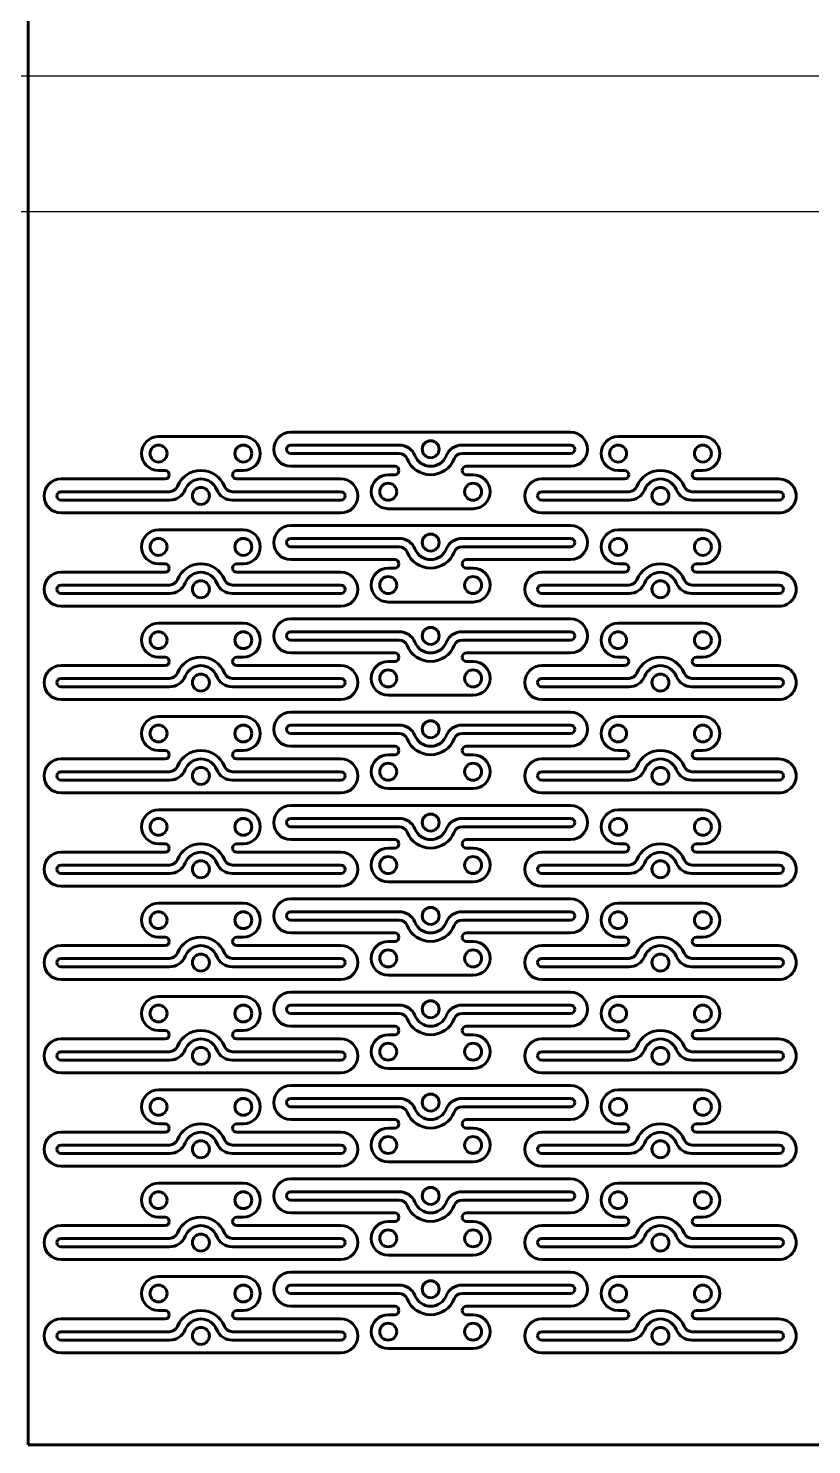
# Model space of a CAD drawing. Header units: millimetres. Extents: x -679 to -279, y -557 to -57.
# Drawn here: x -678.6 to -586.3, y -557.4 to -390.5 of the extents above; entities that cross this region are included whole.
import ezdxf

# ---------------------------------------------------------------- set-up
doc = ezdxf.new("R2010")
doc.units = ezdxf.units.MM
doc.linetypes.add('K5LT_BASIC', pattern=[0])

# ---------------------------------------------------------------- blocks, each defined once
blk = doc.blocks.new('U0')
at = {"color": 150, "linetype": 'K5LT_BASIC', "lineweight": 60, "true_color": 0x0080ff}
for p, q in [((-678.64, -57.4), (-678.64, -557.4)), ((-678.64, -557.4), (-278.64, -557.4))]:
    blk.add_line(p, q, dxfattribs=at)
blk = doc.blocks.new('U69')
at = {"color": 150, "linetype": 'K5LT_BASIC', "lineweight": 60, "true_color": 0x0080ff}
for p, q in [((-663.28, -438.58), (-653.28, -438.58)), ((-674.78, -443.58), (-662.51, -443.58)), ((-662.51, -442.58), (-663.28, -442.58)), ((-653.28, -442.58), (-654.04, -442.58)), ((-641.78, -443.58), (-654.04, -443.58)), ((-674.78, -445.08), (-661.98, -445.08)), ((-641.78, -445.08), (-654.57, -445.08)), ((-661.98, -446.08), (-674.78, -446.08)), ((-654.57, -446.08), (-641.78, -446.08)), ((-658.28, -447.58), (-674.78, -447.58)), ((-658.28, -447.58), (-641.78, -447.58))]:
    blk.add_line(p, q, dxfattribs=at)
for centre in [(-663.28, -440.58), (-653.28, -440.58)]:
    blk.add_circle(centre, 1, dxfattribs=at)
for centre, radius, start, end in [((-663.28, -440.58), 2, 90, 270), ((-653.28, -440.58), 2, 270, 90), ((-674.78, -445.58), 2, 90, 270), ((-662.51, -443.08), 0.5, 0, 90), ((-662.51, -443.08), 0.5, 270, 0), ((-658.28, -445.58), 3, 22.0243, 157.9757), ((-658.28, -445.58), 2, 90, 157.9757), ((-658.28, -445.58), 2, 22.0243, 90), ((-654.04, -443.08), 0.5, 90, 180), ((-654.04, -443.08), 0.5, 180, 270), ((-641.78, -445.58), 2, 270, 90), ((-674.78, -445.58), 0.5, 90, 180), ((-674.78, -445.58), 0.5, 180, 270), ((-661.98, -444.08), 1, 270, 337.9757), ((-661.98, -444.08), 2, 270, 337.9757), ((-658.28, -445.58), 1, 90, 270), ((-658.28, -445.58), 1, 270, 90), ((-654.57, -444.08), 2, 202.0243, 270), ((-654.57, -444.08), 1, 202.0243, 270), ((-641.78, -445.58), 0.5, 0, 90), ((-641.78, -445.58), 0.5, 270, 0)]:
    blk.add_arc(centre, radius, start, end, dxfattribs=at)
blk = doc.blocks.new('U70')
at = {"color": 150, "linetype": 'K5LT_BASIC', "lineweight": 60, "true_color": 0x0080ff}
for p, q in [((-663.28, -449.58), (-653.28, -449.58)), ((-662.51, -453.58), (-663.28, -453.58)), ((-653.28, -453.58), (-654.04, -453.58)), ((-674.78, -454.58), (-662.51, -454.58)), ((-641.78, -454.58), (-654.04, -454.58)), ((-674.78, -456.08), (-661.98, -456.08)), ((-661.98, -457.08), (-674.78, -457.08)), ((-641.78, -456.08), (-654.57, -456.08)), ((-654.57, -457.08), (-641.78, -457.08)), ((-658.28, -458.58), (-674.78, -458.58)), ((-658.28, -458.58), (-641.78, -458.58))]:
    blk.add_line(p, q, dxfattribs=at)
for centre in [(-663.28, -451.58), (-653.28, -451.58)]:
    blk.add_circle(centre, 1, dxfattribs=at)
for centre, radius, start, end in [((-663.28, -451.58), 2, 90, 270), ((-653.28, -451.58), 2, 270, 90), ((-662.51, -454.08), 0.5, 0, 90), ((-658.28, -456.58), 3, 22.0243, 157.9757), ((-654.04, -454.08), 0.5, 90, 180), ((-674.78, -456.58), 2, 90, 270), ((-662.51, -454.08), 0.5, 270, 0), ((-661.98, -455.08), 1, 270, 337.9757), ((-658.28, -456.58), 2, 90, 157.9757), ((-658.28, -456.58), 1, 90, 270), ((-658.28, -456.58), 2, 22.0243, 90), ((-658.28, -456.58), 1, 270, 90), ((-654.57, -455.08), 1, 202.0243, 270), ((-654.04, -454.08), 0.5, 180, 270), ((-641.78, -456.58), 2, 270, 90), ((-674.78, -456.58), 0.5, 90, 180), ((-674.78, -456.58), 0.5, 180, 270), ((-661.98, -455.08), 2, 270, 337.9757), ((-654.57, -455.08), 2, 202.0243, 270), ((-641.78, -456.58), 0.5, 0, 90), ((-641.78, -456.58), 0.5, 270, 0)]:
    blk.add_arc(centre, radius, start, end, dxfattribs=at)
blk = doc.blocks.new('U71')
at = {"color": 150, "linetype": 'K5LT_BASIC', "lineweight": 60, "true_color": 0x0080ff}
for p, q in [((-663.28, -460.58), (-653.28, -460.58)), ((-674.78, -465.58), (-662.51, -465.58)), ((-662.51, -464.58), (-663.28, -464.58)), ((-653.28, -464.58), (-654.04, -464.58)), ((-641.78, -465.58), (-654.04, -465.58)), ((-674.78, -467.08), (-661.98, -467.08)), ((-641.78, -467.08), (-654.57, -467.08)), ((-661.98, -468.08), (-674.78, -468.08)), ((-654.57, -468.08), (-641.78, -468.08)), ((-658.28, -469.58), (-674.78, -469.58)), ((-658.28, -469.58), (-641.78, -469.58))]:
    blk.add_line(p, q, dxfattribs=at)
for centre in [(-663.28, -462.58), (-653.28, -462.58)]:
    blk.add_circle(centre, 1, dxfattribs=at)
for centre, radius, start, end in [((-663.28, -462.58), 2, 90, 270), ((-653.28, -462.58), 2, 270, 90), ((-674.78, -467.58), 2, 90, 270), ((-662.51, -465.08), 0.5, 0, 90), ((-662.51, -465.08), 0.5, 270, 0), ((-658.28, -467.58), 3, 22.0243, 157.9757), ((-658.28, -467.58), 2, 90, 157.9757), ((-658.28, -467.58), 2, 22.0243, 90), ((-654.04, -465.08), 0.5, 90, 180), ((-654.04, -465.08), 0.5, 180, 270), ((-641.78, -467.58), 2, 270, 90), ((-674.78, -467.58), 0.5, 90, 180), ((-661.98, -466.08), 1, 270, 337.9757), ((-661.98, -466.08), 2, 270, 337.9757), ((-658.28, -467.58), 1, 90, 270), ((-658.28, -467.58), 1, 270, 90), ((-654.57, -466.08), 2, 202.0243, 270), ((-654.57, -466.08), 1, 202.0243, 270), ((-641.78, -467.58), 0.5, 0, 90), ((-674.78, -467.58), 0.5, 180, 270), ((-641.78, -467.58), 0.5, 270, 0)]:
    blk.add_arc(centre, radius, start, end, dxfattribs=at)
blk = doc.blocks.new('U72')
at = {"color": 150, "linetype": 'K5LT_BASIC', "lineweight": 60, "true_color": 0x0080ff}
for p, q in [((-663.28, -471.58), (-653.28, -471.58)), ((-662.51, -475.58), (-663.28, -475.58)), ((-653.28, -475.58), (-654.04, -475.58)), ((-674.78, -476.58), (-662.51, -476.58)), ((-641.78, -476.58), (-654.04, -476.58)), ((-674.78, -478.08), (-661.98, -478.08)), ((-661.98, -479.08), (-674.78, -479.08)), ((-641.78, -478.08), (-654.57, -478.08)), ((-654.57, -479.08), (-641.78, -479.08)), ((-658.28, -480.58), (-674.78, -480.58)), ((-658.28, -480.58), (-641.78, -480.58))]:
    blk.add_line(p, q, dxfattribs=at)
for centre in [(-663.28, -473.58), (-653.28, -473.58)]:
    blk.add_circle(centre, 1, dxfattribs=at)
for centre, radius, start, end in [((-663.28, -473.58), 2, 90, 270), ((-653.28, -473.58), 2, 270, 90), ((-662.51, -476.08), 0.5, 0, 90), ((-658.28, -478.58), 3, 22.0243, 157.9757), ((-654.04, -476.08), 0.5, 90, 180), ((-674.78, -478.58), 2, 90, 270), ((-662.51, -476.08), 0.5, 270, 0), ((-658.28, -478.58), 2, 90, 157.9757), ((-658.28, -478.58), 2, 22.0243, 90), ((-654.04, -476.08), 0.5, 180, 270), ((-641.78, -478.58), 2, 270, 90), ((-674.78, -478.58), 0.5, 90, 180), ((-674.78, -478.58), 0.5, 180, 270), ((-661.98, -477.08), 1, 270, 337.9757), ((-661.98, -477.08), 2, 270, 337.9757), ((-658.28, -478.58), 1, 90, 270), ((-658.28, -478.58), 1, 270, 90), ((-654.57, -477.08), 2, 202.0243, 270), ((-654.57, -477.08), 1, 202.0243, 270), ((-641.78, -478.58), 0.5, 0, 90), ((-641.78, -478.58), 0.5, 270, 0)]:
    blk.add_arc(centre, radius, start, end, dxfattribs=at)
blk = doc.blocks.new('U73')
at = {"color": 150, "linetype": 'K5LT_BASIC', "lineweight": 60, "true_color": 0x0080ff}
for p, q in [((-663.28, -482.58), (-653.28, -482.58)), ((-662.51, -486.58), (-663.28, -486.58)), ((-653.28, -486.58), (-654.04, -486.58)), ((-674.78, -487.58), (-662.51, -487.58)), ((-674.78, -489.08), (-661.98, -489.08)), ((-641.78, -489.08), (-654.57, -489.08)), ((-641.78, -487.58), (-654.04, -487.58)), ((-661.98, -490.08), (-674.78, -490.08)), ((-654.57, -490.08), (-641.78, -490.08)), ((-658.28, -491.58), (-674.78, -491.58)), ((-658.28, -491.58), (-641.78, -491.58))]:
    blk.add_line(p, q, dxfattribs=at)
for centre in [(-663.28, -484.58), (-653.28, -484.58)]:
    blk.add_circle(centre, 1, dxfattribs=at)
for centre, radius, start, end in [((-663.28, -484.58), 2, 90, 270), ((-653.28, -484.58), 2, 270, 90), ((-662.51, -487.08), 0.5, 0, 90), ((-662.51, -487.08), 0.5, 270, 0), ((-658.28, -489.58), 3, 22.0243, 157.9757), ((-654.04, -487.08), 0.5, 90, 180), ((-654.04, -487.08), 0.5, 180, 270), ((-674.78, -489.58), 2, 90, 270), ((-674.78, -489.58), 0.5, 90, 180), ((-661.98, -488.08), 1, 270, 337.9757), ((-661.98, -488.08), 2, 270, 337.9757), ((-658.28, -489.58), 2, 90, 157.9757), ((-658.28, -489.58), 1, 90, 270), ((-658.28, -489.58), 2, 22.0243, 90), ((-658.28, -489.58), 1, 270, 90), ((-654.57, -488.08), 2, 202.0243, 270), ((-654.57, -488.08), 1, 202.0243, 270), ((-641.78, -489.58), 2, 270, 90), ((-641.78, -489.58), 0.5, 0, 90), ((-674.78, -489.58), 0.5, 180, 270), ((-641.78, -489.58), 0.5, 270, 0)]:
    blk.add_arc(centre, radius, start, end, dxfattribs=at)
blk = doc.blocks.new('U74')
at = {"color": 150, "linetype": 'K5LT_BASIC', "lineweight": 60, "true_color": 0x0080ff}
for p, q in [((-663.28, -493.58), (-653.28, -493.58)), ((-674.78, -498.58), (-662.51, -498.58)), ((-662.51, -497.58), (-663.28, -497.58)), ((-653.28, -497.58), (-654.04, -497.58)), ((-641.78, -498.58), (-654.04, -498.58)), ((-674.78, -500.08), (-661.98, -500.08)), ((-641.78, -500.08), (-654.57, -500.08)), ((-661.98, -501.08), (-674.78, -501.08)), ((-654.57, -501.08), (-641.78, -501.08)), ((-658.28, -502.58), (-674.78, -502.58)), ((-658.28, -502.58), (-641.78, -502.58))]:
    blk.add_line(p, q, dxfattribs=at)
for centre in [(-663.28, -495.58), (-653.28, -495.58)]:
    blk.add_circle(centre, 1, dxfattribs=at)
for centre, radius, start, end in [((-663.28, -495.58), 2, 90, 270), ((-653.28, -495.58), 2, 270, 90), ((-674.78, -500.58), 2, 90, 270), ((-662.51, -498.08), 0.5, 0, 90), ((-662.51, -498.08), 0.5, 270, 0), ((-658.28, -500.58), 3, 22.0243, 157.9757), ((-658.28, -500.58), 2, 90, 157.9757), ((-658.28, -500.58), 2, 22.0243, 90), ((-654.04, -498.08), 0.5, 90, 180), ((-654.04, -498.08), 0.5, 180, 270), ((-641.78, -500.58), 2, 270, 90), ((-674.78, -500.58), 0.5, 90, 180), ((-674.78, -500.58), 0.5, 180, 270), ((-661.98, -499.08), 1, 270, 337.9757), ((-661.98, -499.08), 2, 270, 337.9757), ((-658.28, -500.58), 1, 90, 270), ((-658.28, -500.58), 1, 270, 90), ((-654.57, -499.08), 2, 202.0243, 270), ((-654.57, -499.08), 1, 202.0243, 270), ((-641.78, -500.58), 0.5, 0, 90), ((-641.78, -500.58), 0.5, 270, 0)]:
    blk.add_arc(centre, radius, start, end, dxfattribs=at)
blk = doc.blocks.new('U75')
at = {"color": 150, "linetype": 'K5LT_BASIC', "lineweight": 60, "true_color": 0x0080ff}
for p, q in [((-663.28, -504.58), (-653.28, -504.58)), ((-662.51, -508.58), (-663.28, -508.58)), ((-653.28, -508.58), (-654.04, -508.58)), ((-674.78, -509.58), (-662.51, -509.58)), ((-641.78, -509.58), (-654.04, -509.58)), ((-674.78, -511.08), (-661.98, -511.08)), ((-661.98, -512.08), (-674.78, -512.08)), ((-641.78, -511.08), (-654.57, -511.08)), ((-654.57, -512.08), (-641.78, -512.08)), ((-658.28, -513.58), (-674.78, -513.58)), ((-658.28, -513.58), (-641.78, -513.58))]:
    blk.add_line(p, q, dxfattribs=at)
for centre in [(-663.28, -506.58), (-653.28, -506.58)]:
    blk.add_circle(centre, 1, dxfattribs=at)
for centre, radius, start, end in [((-663.28, -506.58), 2, 90, 270), ((-653.28, -506.58), 2, 270, 90), ((-662.51, -509.08), 0.5, 0, 90), ((-662.51, -509.08), 0.5, 270, 0), ((-658.28, -511.58), 3, 22.0243, 157.9757), ((-654.04, -509.08), 0.5, 90, 180), ((-654.04, -509.08), 0.5, 180, 270), ((-674.78, -511.58), 2, 90, 270), ((-661.98, -510.08), 1, 270, 337.9757), ((-658.28, -511.58), 2, 90, 157.9757), ((-658.28, -511.58), 1, 90, 270), ((-658.28, -511.58), 2, 22.0243, 90), ((-658.28, -511.58), 1, 270, 90), ((-654.57, -510.08), 1, 202.0243, 270), ((-641.78, -511.58), 2, 270, 90), ((-674.78, -511.58), 0.5, 90, 180), ((-674.78, -511.58), 0.5, 180, 270), ((-661.98, -510.08), 2, 270, 337.9757), ((-654.57, -510.08), 2, 202.0243, 270), ((-641.78, -511.58), 0.5, 0, 90), ((-641.78, -511.58), 0.5, 270, 0)]:
    blk.add_arc(centre, radius, start, end, dxfattribs=at)
blk = doc.blocks.new('U76')
at = {"color": 150, "linetype": 'K5LT_BASIC', "lineweight": 60, "true_color": 0x0080ff}
for p, q in [((-663.28, -515.58), (-653.28, -515.58)), ((-674.78, -520.58), (-662.51, -520.58)), ((-662.51, -519.58), (-663.28, -519.58)), ((-653.28, -519.58), (-654.04, -519.58)), ((-641.78, -520.58), (-654.04, -520.58)), ((-674.78, -522.08), (-661.98, -522.08)), ((-641.78, -522.08), (-654.57, -522.08)), ((-661.98, -523.08), (-674.78, -523.08)), ((-654.57, -523.08), (-641.78, -523.08)), ((-658.28, -524.58), (-674.78, -524.58)), ((-658.28, -524.58), (-641.78, -524.58))]:
    blk.add_line(p, q, dxfattribs=at)
for centre in [(-663.28, -517.58), (-653.28, -517.58)]:
    blk.add_circle(centre, 1, dxfattribs=at)
for centre, radius, start, end in [((-663.28, -517.58), 2, 90, 270), ((-653.28, -517.58), 2, 270, 90), ((-674.78, -522.58), 2, 90, 270), ((-662.51, -520.08), 0.5, 0, 90), ((-662.51, -520.08), 0.5, 270, 0), ((-658.28, -522.58), 3, 22.0243, 157.9757), ((-658.28, -522.58), 2, 90, 157.9757), ((-658.28, -522.58), 2, 22.0243, 90), ((-654.04, -520.08), 0.5, 90, 180), ((-654.04, -520.08), 0.5, 180, 270), ((-641.78, -522.58), 2, 270, 90), ((-674.78, -522.58), 0.5, 90, 180), ((-661.98, -521.08), 1, 270, 337.9757), ((-661.98, -521.08), 2, 270, 337.9757), ((-658.28, -522.58), 1, 90, 270), ((-658.28, -522.58), 1, 270, 90), ((-654.57, -521.08), 2, 202.0243, 270), ((-654.57, -521.08), 1, 202.0243, 270), ((-641.78, -522.58), 0.5, 0, 90), ((-674.78, -522.58), 0.5, 180, 270), ((-641.78, -522.58), 0.5, 270, 0)]:
    blk.add_arc(centre, radius, start, end, dxfattribs=at)
blk = doc.blocks.new('U77')
at = {"color": 150, "linetype": 'K5LT_BASIC', "lineweight": 60, "true_color": 0x0080ff}
for p, q in [((-663.28, -526.58), (-653.28, -526.58)), ((-662.51, -530.58), (-663.28, -530.58)), ((-653.28, -530.58), (-654.04, -530.58)), ((-674.78, -531.58), (-662.51, -531.58)), ((-641.78, -531.58), (-654.04, -531.58)), ((-674.78, -533.08), (-661.98, -533.08)), ((-661.98, -534.08), (-674.78, -534.08)), ((-641.78, -533.08), (-654.57, -533.08)), ((-654.57, -534.08), (-641.78, -534.08)), ((-658.28, -535.58), (-674.78, -535.58)), ((-658.28, -535.58), (-641.78, -535.58))]:
    blk.add_line(p, q, dxfattribs=at)
for centre in [(-663.28, -528.58), (-653.28, -528.58)]:
    blk.add_circle(centre, 1, dxfattribs=at)
for centre, radius, start, end in [((-663.28, -528.58), 2, 90, 270), ((-653.28, -528.58), 2, 270, 90), ((-662.51, -531.08), 0.5, 0, 90), ((-658.28, -533.58), 3, 22.0243, 157.9757), ((-654.04, -531.08), 0.5, 90, 180), ((-674.78, -533.58), 2, 90, 270), ((-662.51, -531.08), 0.5, 270, 0), ((-661.98, -532.08), 1, 270, 337.9757), ((-658.28, -533.58), 2, 90, 157.9757), ((-658.28, -533.58), 2, 22.0243, 90), ((-654.57, -532.08), 1, 202.0243, 270), ((-654.04, -531.08), 0.5, 180, 270), ((-641.78, -533.58), 2, 270, 90), ((-674.78, -533.58), 0.5, 90, 180), ((-674.78, -533.58), 0.5, 180, 270), ((-661.98, -532.08), 2, 270, 337.9757), ((-658.28, -533.58), 1, 90, 270), ((-658.28, -533.58), 1, 270, 90), ((-654.57, -532.08), 2, 202.0243, 270), ((-641.78, -533.58), 0.5, 0, 90), ((-641.78, -533.58), 0.5, 270, 0)]:
    blk.add_arc(centre, radius, start, end, dxfattribs=at)
blk = doc.blocks.new('U78')
at = {"color": 150, "linetype": 'K5LT_BASIC', "lineweight": 60, "true_color": 0x0080ff}
for p, q in [((-663.28, -537.58), (-653.28, -537.58)), ((-662.51, -541.58), (-663.28, -541.58)), ((-653.28, -541.58), (-654.04, -541.58)), ((-674.78, -542.58), (-662.51, -542.58)), ((-674.78, -544.08), (-661.98, -544.08)), ((-641.78, -544.08), (-654.57, -544.08)), ((-641.78, -542.58), (-654.04, -542.58)), ((-661.98, -545.08), (-674.78, -545.08)), ((-654.57, -545.08), (-641.78, -545.08)), ((-658.28, -546.58), (-674.78, -546.58)), ((-658.28, -546.58), (-641.78, -546.58))]:
    blk.add_line(p, q, dxfattribs=at)
for centre in [(-663.28, -539.58), (-653.28, -539.58)]:
    blk.add_circle(centre, 1, dxfattribs=at)
for centre, radius, start, end in [((-663.28, -539.58), 2, 90, 270), ((-653.28, -539.58), 2, 270, 90), ((-662.51, -542.08), 0.5, 0, 90), ((-662.51, -542.08), 0.5, 270, 0), ((-658.28, -544.58), 3, 22.0243, 157.9757), ((-654.04, -542.08), 0.5, 90, 180), ((-654.04, -542.08), 0.5, 180, 270), ((-674.78, -544.58), 2, 90, 270), ((-674.78, -544.58), 0.5, 90, 180), ((-661.98, -543.08), 1, 270, 337.9757), ((-661.98, -543.08), 2, 270, 337.9757), ((-658.28, -544.58), 2, 90, 157.9757), ((-658.28, -544.58), 1, 90, 270), ((-658.28, -544.58), 2, 22.0243, 90), ((-658.28, -544.58), 1, 270, 90), ((-654.57, -543.08), 2, 202.0243, 270), ((-654.57, -543.08), 1, 202.0243, 270), ((-641.78, -544.58), 2, 270, 90), ((-641.78, -544.58), 0.5, 0, 90), ((-674.78, -544.58), 0.5, 180, 270), ((-641.78, -544.58), 0.5, 270, 0)]:
    blk.add_arc(centre, radius, start, end, dxfattribs=at)
blk = doc.blocks.new('U79')
at = {"color": 150, "linetype": 'K5LT_BASIC', "lineweight": 60, "true_color": 0x0080ff}
for p, q in [((-631.19, -537.08), (-647.69, -537.08)), ((-631.19, -537.08), (-614.69, -537.08)), ((-634.9, -538.58), (-647.69, -538.58)), ((-627.49, -538.58), (-614.69, -538.58)), ((-647.69, -539.58), (-634.9, -539.58)), ((-614.69, -539.58), (-627.49, -539.58)), ((-647.69, -541.08), (-635.43, -541.08)), ((-635.43, -542.08), (-636.19, -542.08)), ((-614.69, -541.08), (-626.96, -541.08)), ((-626.19, -542.08), (-626.96, -542.08)), ((-636.19, -546.08), (-626.19, -546.08))]:
    blk.add_line(p, q, dxfattribs=at)
for centre in [(-636.19, -544.08), (-626.19, -544.08)]:
    blk.add_circle(centre, 1, dxfattribs=at)
for centre, radius, start, end in [((-647.69, -539.08), 2, 90, 270), ((-614.69, -539.08), 2, 270, 90), ((-647.69, -539.08), 0.5, 90, 180), ((-647.69, -539.08), 0.5, 180, 270), ((-634.9, -540.58), 2, 22.0243, 90), ((-631.19, -539.08), 1, 90, 270), ((-631.19, -539.08), 1, 270, 90), ((-627.49, -540.58), 2, 90, 157.9757), ((-614.69, -539.08), 0.5, 0, 90), ((-614.69, -539.08), 0.5, 270, 0), ((-634.9, -540.58), 1, 22.0243, 90), ((-631.19, -539.08), 3, 202.0243, 337.9757), ((-631.19, -539.08), 2, 202.0243, 270), ((-631.19, -539.08), 2, 270, 337.9757), ((-627.49, -540.58), 1, 90, 157.9757), ((-636.19, -544.08), 2, 90, 270), ((-635.43, -541.58), 0.5, 0, 90), ((-635.43, -541.58), 0.5, 270, 0), ((-626.96, -541.58), 0.5, 90, 180), ((-626.96, -541.58), 0.5, 180, 270), ((-626.19, -544.08), 2, 270, 90)]:
    blk.add_arc(centre, radius, start, end, dxfattribs=at)
blk = doc.blocks.new('U80')
at = {"color": 150, "linetype": 'K5LT_BASIC', "lineweight": 60, "true_color": 0x0080ff}
for p, q in [((-631.19, -526.08), (-647.69, -526.08)), ((-631.19, -526.08), (-614.69, -526.08)), ((-634.9, -527.58), (-647.69, -527.58)), ((-647.69, -528.58), (-634.9, -528.58)), ((-627.49, -527.58), (-614.69, -527.58)), ((-614.69, -528.58), (-627.49, -528.58)), ((-647.69, -530.08), (-635.43, -530.08)), ((-614.69, -530.08), (-626.96, -530.08)), ((-635.43, -531.08), (-636.19, -531.08)), ((-626.19, -531.08), (-626.96, -531.08)), ((-636.19, -535.08), (-626.19, -535.08))]:
    blk.add_line(p, q, dxfattribs=at)
for centre in [(-636.19, -533.08), (-626.19, -533.08)]:
    blk.add_circle(centre, 1, dxfattribs=at)
for centre, radius, start, end in [((-647.69, -528.08), 2, 90, 270), ((-631.19, -528.08), 1, 90, 270), ((-631.19, -528.08), 1, 270, 90), ((-614.69, -528.08), 2, 270, 90), ((-647.69, -528.08), 0.5, 90, 180), ((-647.69, -528.08), 0.5, 180, 270), ((-634.9, -529.58), 2, 22.0243, 90), ((-634.9, -529.58), 1, 22.0243, 90), ((-631.19, -528.08), 2, 202.0243, 270), ((-631.19, -528.08), 2, 270, 337.9757), ((-627.49, -529.58), 2, 90, 157.9757), ((-627.49, -529.58), 1, 90, 157.9757), ((-614.69, -528.08), 0.5, 0, 90), ((-614.69, -528.08), 0.5, 270, 0), ((-635.43, -530.58), 0.5, 0, 90), ((-635.43, -530.58), 0.5, 270, 0), ((-631.19, -528.08), 3, 202.0243, 337.9757), ((-626.96, -530.58), 0.5, 90, 180), ((-626.96, -530.58), 0.5, 180, 270), ((-636.19, -533.08), 2, 90, 270), ((-626.19, -533.08), 2, 270, 90)]:
    blk.add_arc(centre, radius, start, end, dxfattribs=at)
blk = doc.blocks.new('U81')
at = {"color": 150, "linetype": 'K5LT_BASIC', "lineweight": 60, "true_color": 0x0080ff}
for p, q in [((-631.19, -515.08), (-647.69, -515.08)), ((-631.19, -515.08), (-614.69, -515.08)), ((-634.9, -516.58), (-647.69, -516.58)), ((-627.49, -516.58), (-614.69, -516.58)), ((-647.69, -517.58), (-634.9, -517.58)), ((-647.69, -519.08), (-635.43, -519.08)), ((-614.69, -517.58), (-627.49, -517.58)), ((-614.69, -519.08), (-626.96, -519.08)), ((-635.43, -520.08), (-636.19, -520.08)), ((-626.19, -520.08), (-626.96, -520.08)), ((-636.19, -524.08), (-626.19, -524.08))]:
    blk.add_line(p, q, dxfattribs=at)
for centre in [(-636.19, -522.08), (-626.19, -522.08)]:
    blk.add_circle(centre, 1, dxfattribs=at)
for centre, radius, start, end in [((-647.69, -517.08), 2, 90, 270), ((-614.69, -517.08), 2, 270, 90), ((-647.69, -517.08), 0.5, 90, 180), ((-647.69, -517.08), 0.5, 180, 270), ((-634.9, -518.58), 2, 22.0243, 90), ((-631.19, -517.08), 1, 90, 270), ((-631.19, -517.08), 1, 270, 90), ((-627.49, -518.58), 2, 90, 157.9757), ((-614.69, -517.08), 0.5, 0, 90), ((-614.69, -517.08), 0.5, 270, 0), ((-635.43, -519.58), 0.5, 0, 90), ((-634.9, -518.58), 1, 22.0243, 90), ((-631.19, -517.08), 3, 202.0243, 337.9757), ((-631.19, -517.08), 2, 202.0243, 270), ((-631.19, -517.08), 2, 270, 337.9757), ((-627.49, -518.58), 1, 90, 157.9757), ((-626.96, -519.58), 0.5, 90, 180), ((-636.19, -522.08), 2, 90, 270), ((-635.43, -519.58), 0.5, 270, 0), ((-626.96, -519.58), 0.5, 180, 270), ((-626.19, -522.08), 2, 270, 90)]:
    blk.add_arc(centre, radius, start, end, dxfattribs=at)
blk = doc.blocks.new('U82')
at = {"color": 150, "linetype": 'K5LT_BASIC', "lineweight": 60, "true_color": 0x0080ff}
for p, q in [((-631.19, -504.08), (-647.69, -504.08)), ((-631.19, -504.08), (-614.69, -504.08)), ((-634.9, -505.58), (-647.69, -505.58)), ((-627.49, -505.58), (-614.69, -505.58)), ((-647.69, -506.58), (-634.9, -506.58)), ((-614.69, -506.58), (-627.49, -506.58)), ((-647.69, -508.08), (-635.43, -508.08)), ((-635.43, -509.08), (-636.19, -509.08)), ((-614.69, -508.08), (-626.96, -508.08)), ((-626.19, -509.08), (-626.96, -509.08)), ((-636.19, -513.08), (-626.19, -513.08))]:
    blk.add_line(p, q, dxfattribs=at)
for centre in [(-636.19, -511.08), (-626.19, -511.08)]:
    blk.add_circle(centre, 1, dxfattribs=at)
for centre, radius, start, end in [((-647.69, -506.08), 2, 90, 270), ((-614.69, -506.08), 2, 270, 90), ((-647.69, -506.08), 0.5, 90, 180), ((-634.9, -507.58), 2, 22.0243, 90), ((-631.19, -506.08), 1, 90, 270), ((-631.19, -506.08), 1, 270, 90), ((-627.49, -507.58), 2, 90, 157.9757), ((-614.69, -506.08), 0.5, 0, 90), ((-647.69, -506.08), 0.5, 180, 270), ((-634.9, -507.58), 1, 22.0243, 90), ((-631.19, -506.08), 3, 202.0243, 337.9757), ((-631.19, -506.08), 2, 202.0243, 270), ((-631.19, -506.08), 2, 270, 337.9757), ((-627.49, -507.58), 1, 90, 157.9757), ((-614.69, -506.08), 0.5, 270, 0), ((-636.19, -511.08), 2, 90, 270), ((-635.43, -508.58), 0.5, 0, 90), ((-635.43, -508.58), 0.5, 270, 0), ((-626.96, -508.58), 0.5, 90, 180), ((-626.96, -508.58), 0.5, 180, 270), ((-626.19, -511.08), 2, 270, 90)]:
    blk.add_arc(centre, radius, start, end, dxfattribs=at)
blk = doc.blocks.new('U83')
at = {"color": 150, "linetype": 'K5LT_BASIC', "lineweight": 60, "true_color": 0x0080ff}
for p, q in [((-631.19, -493.08), (-647.69, -493.08)), ((-631.19, -493.08), (-614.69, -493.08)), ((-634.9, -494.58), (-647.69, -494.58)), ((-647.69, -495.58), (-634.9, -495.58)), ((-627.49, -494.58), (-614.69, -494.58)), ((-614.69, -495.58), (-627.49, -495.58)), ((-647.69, -497.08), (-635.43, -497.08)), ((-614.69, -497.08), (-626.96, -497.08)), ((-635.43, -498.08), (-636.19, -498.08)), ((-626.19, -498.08), (-626.96, -498.08)), ((-636.19, -502.08), (-626.19, -502.08))]:
    blk.add_line(p, q, dxfattribs=at)
for centre in [(-636.19, -500.08), (-626.19, -500.08)]:
    blk.add_circle(centre, 1, dxfattribs=at)
for centre, radius, start, end in [((-647.69, -495.08), 2, 90, 270), ((-631.19, -495.08), 1, 90, 270), ((-631.19, -495.08), 1, 270, 90), ((-614.69, -495.08), 2, 270, 90), ((-647.69, -495.08), 0.5, 90, 180), ((-647.69, -495.08), 0.5, 180, 270), ((-634.9, -496.58), 2, 22.0243, 90), ((-634.9, -496.58), 1, 22.0243, 90), ((-627.49, -496.58), 2, 90, 157.9757), ((-627.49, -496.58), 1, 90, 157.9757), ((-614.69, -495.08), 0.5, 0, 90), ((-614.69, -495.08), 0.5, 270, 0), ((-635.43, -497.58), 0.5, 0, 90), ((-631.19, -495.08), 3, 202.0243, 337.9757), ((-631.19, -495.08), 2, 202.0243, 270), ((-631.19, -495.08), 2, 270, 337.9757), ((-626.96, -497.58), 0.5, 90, 180), ((-636.19, -500.08), 2, 90, 270), ((-635.43, -497.58), 0.5, 270, 0), ((-626.96, -497.58), 0.5, 180, 270), ((-626.19, -500.08), 2, 270, 90)]:
    blk.add_arc(centre, radius, start, end, dxfattribs=at)
blk = doc.blocks.new('U84')
at = {"color": 150, "linetype": 'K5LT_BASIC', "lineweight": 60, "true_color": 0x0080ff}
for p, q in [((-631.19, -482.08), (-647.69, -482.08)), ((-631.19, -482.08), (-614.69, -482.08)), ((-634.9, -483.58), (-647.69, -483.58)), ((-627.49, -483.58), (-614.69, -483.58)), ((-647.69, -484.58), (-634.9, -484.58)), ((-614.69, -484.58), (-627.49, -484.58)), ((-647.69, -486.08), (-635.43, -486.08)), ((-635.43, -487.08), (-636.19, -487.08)), ((-614.69, -486.08), (-626.96, -486.08)), ((-626.19, -487.08), (-626.96, -487.08)), ((-636.19, -491.08), (-626.19, -491.08))]:
    blk.add_line(p, q, dxfattribs=at)
for centre in [(-636.19, -489.08), (-626.19, -489.08)]:
    blk.add_circle(centre, 1, dxfattribs=at)
for centre, radius, start, end in [((-647.69, -484.08), 2, 90, 270), ((-614.69, -484.08), 2, 270, 90), ((-647.69, -484.08), 0.5, 90, 180), ((-647.69, -484.08), 0.5, 180, 270), ((-634.9, -485.58), 2, 22.0243, 90), ((-631.19, -484.08), 1, 90, 270), ((-631.19, -484.08), 1, 270, 90), ((-627.49, -485.58), 2, 90, 157.9757), ((-614.69, -484.08), 0.5, 0, 90), ((-614.69, -484.08), 0.5, 270, 0), ((-634.9, -485.58), 1, 22.0243, 90), ((-631.19, -484.08), 3, 202.0243, 337.9757), ((-631.19, -484.08), 2, 202.0243, 270), ((-631.19, -484.08), 2, 270, 337.9757), ((-627.49, -485.58), 1, 90, 157.9757), ((-636.19, -489.08), 2, 90, 270), ((-635.43, -486.58), 0.5, 0, 90), ((-635.43, -486.58), 0.5, 270, 0), ((-626.96, -486.58), 0.5, 90, 180), ((-626.96, -486.58), 0.5, 180, 270), ((-626.19, -489.08), 2, 270, 90)]:
    blk.add_arc(centre, radius, start, end, dxfattribs=at)
blk = doc.blocks.new('U85')
at = {"color": 150, "linetype": 'K5LT_BASIC', "lineweight": 60, "true_color": 0x0080ff}
for p, q in [((-631.19, -471.08), (-647.69, -471.08)), ((-631.19, -471.08), (-614.69, -471.08)), ((-634.9, -472.58), (-647.69, -472.58)), ((-647.69, -473.58), (-634.9, -473.58)), ((-627.49, -472.58), (-614.69, -472.58)), ((-614.69, -473.58), (-627.49, -473.58)), ((-647.69, -475.08), (-635.43, -475.08)), ((-614.69, -475.08), (-626.96, -475.08)), ((-635.43, -476.08), (-636.19, -476.08)), ((-626.19, -476.08), (-626.96, -476.08)), ((-636.19, -480.08), (-626.19, -480.08))]:
    blk.add_line(p, q, dxfattribs=at)
for centre in [(-636.19, -478.08), (-626.19, -478.08)]:
    blk.add_circle(centre, 1, dxfattribs=at)
for centre, radius, start, end in [((-647.69, -473.08), 2, 90, 270), ((-631.19, -473.08), 1, 90, 270), ((-631.19, -473.08), 1, 270, 90), ((-614.69, -473.08), 2, 270, 90), ((-647.69, -473.08), 0.5, 90, 180), ((-647.69, -473.08), 0.5, 180, 270), ((-634.9, -474.58), 2, 22.0243, 90), ((-634.9, -474.58), 1, 22.0243, 90), ((-631.19, -473.08), 2, 202.0243, 270), ((-631.19, -473.08), 2, 270, 337.9757), ((-627.49, -474.58), 2, 90, 157.9757), ((-627.49, -474.58), 1, 90, 157.9757), ((-614.69, -473.08), 0.5, 0, 90), ((-614.69, -473.08), 0.5, 270, 0), ((-635.43, -475.58), 0.5, 0, 90), ((-635.43, -475.58), 0.5, 270, 0), ((-631.19, -473.08), 3, 202.0243, 337.9757), ((-626.96, -475.58), 0.5, 90, 180), ((-626.96, -475.58), 0.5, 180, 270), ((-636.19, -478.08), 2, 90, 270), ((-626.19, -478.08), 2, 270, 90)]:
    blk.add_arc(centre, radius, start, end, dxfattribs=at)
blk = doc.blocks.new('U86')
at = {"color": 150, "linetype": 'K5LT_BASIC', "lineweight": 60, "true_color": 0x0080ff}
for p, q in [((-631.19, -460.08), (-647.69, -460.08)), ((-631.19, -460.08), (-614.69, -460.08)), ((-634.9, -461.58), (-647.69, -461.58)), ((-627.49, -461.58), (-614.69, -461.58)), ((-647.69, -462.58), (-634.9, -462.58)), ((-614.69, -462.58), (-627.49, -462.58)), ((-647.69, -464.08), (-635.43, -464.08)), ((-635.43, -465.08), (-636.19, -465.08)), ((-614.69, -464.08), (-626.96, -464.08)), ((-626.19, -465.08), (-626.96, -465.08)), ((-636.19, -469.08), (-626.19, -469.08))]:
    blk.add_line(p, q, dxfattribs=at)
for centre in [(-636.19, -467.08), (-626.19, -467.08)]:
    blk.add_circle(centre, 1, dxfattribs=at)
for centre, radius, start, end in [((-647.69, -462.08), 2, 90, 270), ((-614.69, -462.08), 2, 270, 90), ((-647.69, -462.08), 0.5, 90, 180), ((-647.69, -462.08), 0.5, 180, 270), ((-634.9, -463.58), 2, 22.0243, 90), ((-631.19, -462.08), 1, 90, 270), ((-631.19, -462.08), 1, 270, 90), ((-627.49, -463.58), 2, 90, 157.9757), ((-614.69, -462.08), 0.5, 0, 90), ((-614.69, -462.08), 0.5, 270, 0), ((-634.9, -463.58), 1, 22.0243, 90), ((-631.19, -462.08), 3, 202.0243, 337.9757), ((-631.19, -462.08), 2, 202.0243, 270), ((-631.19, -462.08), 2, 270, 337.9757), ((-627.49, -463.58), 1, 90, 157.9757), ((-636.19, -467.08), 2, 90, 270), ((-635.43, -464.58), 0.5, 0, 90), ((-635.43, -464.58), 0.5, 270, 0), ((-626.96, -464.58), 0.5, 90, 180), ((-626.96, -464.58), 0.5, 180, 270), ((-626.19, -467.08), 2, 270, 90)]:
    blk.add_arc(centre, radius, start, end, dxfattribs=at)
blk = doc.blocks.new('U87')
at = {"color": 150, "linetype": 'K5LT_BASIC', "lineweight": 60, "true_color": 0x0080ff}
for p, q in [((-631.19, -449.08), (-647.69, -449.08)), ((-634.9, -450.58), (-647.69, -450.58)), ((-631.19, -449.08), (-614.69, -449.08)), ((-627.49, -450.58), (-614.69, -450.58)), ((-647.69, -451.58), (-634.9, -451.58)), ((-614.69, -451.58), (-627.49, -451.58)), ((-647.69, -453.08), (-635.43, -453.08)), ((-614.69, -453.08), (-626.96, -453.08)), ((-635.43, -454.08), (-636.19, -454.08)), ((-626.19, -454.08), (-626.96, -454.08)), ((-636.19, -458.08), (-626.19, -458.08))]:
    blk.add_line(p, q, dxfattribs=at)
for centre in [(-636.19, -456.08), (-626.19, -456.08)]:
    blk.add_circle(centre, 1, dxfattribs=at)
for centre, radius, start, end in [((-647.69, -451.08), 2, 90, 270), ((-647.69, -451.08), 0.5, 90, 180), ((-634.9, -452.58), 2, 22.0243, 90), ((-631.19, -451.08), 1, 90, 270), ((-631.19, -451.08), 1, 270, 90), ((-627.49, -452.58), 2, 90, 157.9757), ((-614.69, -451.08), 2, 270, 90), ((-614.69, -451.08), 0.5, 0, 90), ((-647.69, -451.08), 0.5, 180, 270), ((-634.9, -452.58), 1, 22.0243, 90), ((-631.19, -451.08), 3, 202.0243, 337.9757), ((-631.19, -451.08), 2, 202.0243, 270), ((-631.19, -451.08), 2, 270, 337.9757), ((-627.49, -452.58), 1, 90, 157.9757), ((-614.69, -451.08), 0.5, 270, 0), ((-635.43, -453.58), 0.5, 0, 90), ((-635.43, -453.58), 0.5, 270, 0), ((-626.96, -453.58), 0.5, 90, 180), ((-626.96, -453.58), 0.5, 180, 270), ((-636.19, -456.08), 2, 90, 270), ((-626.19, -456.08), 2, 270, 90)]:
    blk.add_arc(centre, radius, start, end, dxfattribs=at)
blk = doc.blocks.new('U88')
at = {"color": 150, "linetype": 'K5LT_BASIC', "lineweight": 60, "true_color": 0x0080ff}
for p, q in [((-631.19, -438.08), (-647.69, -438.08)), ((-631.19, -438.08), (-614.69, -438.08)), ((-634.9, -439.58), (-647.69, -439.58)), ((-647.69, -440.58), (-634.9, -440.58)), ((-627.49, -439.58), (-614.69, -439.58)), ((-614.69, -440.58), (-627.49, -440.58)), ((-647.69, -442.08), (-635.43, -442.08)), ((-614.69, -442.08), (-626.96, -442.08)), ((-635.43, -443.08), (-636.19, -443.08)), ((-626.19, -443.08), (-626.96, -443.08)), ((-636.19, -447.08), (-626.19, -447.08))]:
    blk.add_line(p, q, dxfattribs=at)
for centre in [(-636.19, -445.08), (-626.19, -445.08)]:
    blk.add_circle(centre, 1, dxfattribs=at)
for centre, radius, start, end in [((-647.69, -440.08), 2, 90, 270), ((-614.69, -440.08), 2, 270, 90), ((-647.69, -440.08), 0.5, 90, 180), ((-647.69, -440.08), 0.5, 180, 270), ((-634.9, -441.58), 2, 22.0243, 90), ((-634.9, -441.58), 1, 22.0243, 90), ((-631.19, -440.08), 1, 90, 270), ((-631.19, -440.08), 1, 270, 90), ((-627.49, -441.58), 2, 90, 157.9757), ((-627.49, -441.58), 1, 90, 157.9757), ((-614.69, -440.08), 0.5, 0, 90), ((-614.69, -440.08), 0.5, 270, 0), ((-635.43, -442.58), 0.5, 0, 90), ((-631.19, -440.08), 3, 202.0243, 337.9757), ((-631.19, -440.08), 2, 202.0243, 270), ((-631.19, -440.08), 2, 270, 337.9757), ((-626.96, -442.58), 0.5, 90, 180), ((-636.19, -445.08), 2, 90, 270), ((-635.43, -442.58), 0.5, 270, 0), ((-626.96, -442.58), 0.5, 180, 270), ((-626.19, -445.08), 2, 270, 90)]:
    blk.add_arc(centre, radius, start, end, dxfattribs=at)
blk = doc.blocks.new('U89')
at = {"color": 150, "linetype": 'K5LT_BASIC', "lineweight": 60, "true_color": 0x0080ff}
for p, q in [((-609.09, -438.58), (-599.09, -438.58)), ((-618.09, -443.58), (-608.33, -443.58)), ((-608.33, -442.58), (-609.09, -442.58)), ((-599.09, -442.58), (-599.85, -442.58)), ((-590.17, -443.58), (-599.85, -443.58)), ((-618.09, -445.08), (-607.8, -445.08)), ((-590.09, -445.08), (-600.38, -445.08)), ((-607.8, -446.08), (-618.09, -446.08)), ((-600.38, -446.08), (-590.09, -446.08)), ((-604.09, -447.58), (-618.09, -447.58)), ((-604.09, -447.58), (-590.17, -447.58))]:
    blk.add_line(p, q, dxfattribs=at)
for centre in [(-609.09, -440.58), (-599.09, -440.58)]:
    blk.add_circle(centre, 1, dxfattribs=at)
for centre, radius, start, end in [((-609.09, -440.58), 2, 90, 180), ((-599.09, -440.58), 2, 0, 90), ((-609.09, -440.58), 2, 180, 270), ((-599.09, -440.58), 2, 270, 0), ((-618.09, -445.58), 2, 90, 270), ((-608.33, -443.08), 0.5, 0, 90), ((-608.33, -443.08), 0.5, 270, 0), ((-604.09, -445.58), 3, 22.0243, 157.9757), ((-604.09, -445.58), 2, 90, 157.9757), ((-604.09, -445.58), 2, 22.0243, 90), ((-599.85, -443.08), 0.5, 90, 180), ((-599.85, -443.08), 0.5, 180, 270), ((-590.09, -445.58), 2, 267.6087, 92.3913), ((-618.09, -445.58), 0.5, 90, 180), ((-618.09, -445.58), 0.5, 180, 270), ((-607.8, -444.08), 1, 270, 337.9757), ((-607.8, -444.08), 2, 270, 337.9757), ((-604.09, -445.58), 1, 90, 270), ((-604.09, -445.58), 1, 270, 90), ((-600.38, -444.08), 2, 202.0243, 270), ((-600.38, -444.08), 1, 202.0243, 270), ((-590.09, -445.58), 0.5, 0, 90), ((-590.09, -445.58), 0.5, 270, 0)]:
    blk.add_arc(centre, radius, start, end, dxfattribs=at)
blk = doc.blocks.new('U90')
at = {"color": 150, "linetype": 'K5LT_BASIC', "lineweight": 60, "true_color": 0x0080ff}
for p, q in [((-609.09, -449.58), (-599.09, -449.58)), ((-608.33, -453.58), (-609.09, -453.58)), ((-599.09, -453.58), (-599.85, -453.58)), ((-618.09, -454.58), (-608.33, -454.58)), ((-590.17, -454.58), (-599.85, -454.58)), ((-618.09, -456.08), (-607.8, -456.08)), ((-607.8, -457.08), (-618.09, -457.08)), ((-590.09, -456.08), (-600.38, -456.08)), ((-600.38, -457.08), (-590.09, -457.08)), ((-604.09, -458.58), (-618.09, -458.58)), ((-604.09, -458.58), (-590.17, -458.58))]:
    blk.add_line(p, q, dxfattribs=at)
for centre in [(-609.09, -451.58), (-599.09, -451.58)]:
    blk.add_circle(centre, 1, dxfattribs=at)
for centre, radius, start, end in [((-609.09, -451.58), 2, 90, 180), ((-599.09, -451.58), 2, 0, 90), ((-609.09, -451.58), 2, 180, 270), ((-599.09, -451.58), 2, 270, 0), ((-608.33, -454.08), 0.5, 0, 90), ((-604.09, -456.58), 3, 22.0243, 157.9757), ((-599.85, -454.08), 0.5, 90, 180), ((-618.09, -456.58), 2, 90, 270), ((-608.33, -454.08), 0.5, 270, 0), ((-607.8, -455.08), 1, 270, 337.9757), ((-604.09, -456.58), 2, 90, 157.9757), ((-604.09, -456.58), 1, 90, 270), ((-604.09, -456.58), 2, 22.0243, 90), ((-604.09, -456.58), 1, 270, 90), ((-600.38, -455.08), 1, 202.0243, 270), ((-599.85, -454.08), 0.5, 180, 270), ((-590.09, -456.58), 2, 267.6087, 92.3913), ((-618.09, -456.58), 0.5, 90, 180), ((-618.09, -456.58), 0.5, 180, 270), ((-607.8, -455.08), 2, 270, 337.9757), ((-600.38, -455.08), 2, 202.0243, 270), ((-590.09, -456.58), 0.5, 0, 90), ((-590.09, -456.58), 0.5, 270, 0)]:
    blk.add_arc(centre, radius, start, end, dxfattribs=at)
blk = doc.blocks.new('U91')
at = {"color": 150, "linetype": 'K5LT_BASIC', "lineweight": 60, "true_color": 0x0080ff}
for p, q in [((-609.09, -460.58), (-599.09, -460.58)), ((-618.09, -465.58), (-608.33, -465.58)), ((-608.33, -464.58), (-609.09, -464.58)), ((-599.09, -464.58), (-599.85, -464.58)), ((-590.17, -465.58), (-599.85, -465.58)), ((-618.09, -467.08), (-607.8, -467.08)), ((-590.09, -467.08), (-600.38, -467.08)), ((-607.8, -468.08), (-618.09, -468.08)), ((-600.38, -468.08), (-590.09, -468.08)), ((-604.09, -469.58), (-618.09, -469.58)), ((-604.09, -469.58), (-590.17, -469.58))]:
    blk.add_line(p, q, dxfattribs=at)
for centre in [(-609.09, -462.58), (-599.09, -462.58)]:
    blk.add_circle(centre, 1, dxfattribs=at)
for centre, radius, start, end in [((-609.09, -462.58), 2, 90, 180), ((-599.09, -462.58), 2, 0, 90), ((-609.09, -462.58), 2, 180, 270), ((-599.09, -462.58), 2, 270, 0), ((-618.09, -467.58), 2, 90, 270), ((-608.33, -465.08), 0.5, 0, 90), ((-608.33, -465.08), 0.5, 270, 0), ((-604.09, -467.58), 3, 22.0243, 157.9757), ((-604.09, -467.58), 2, 90, 157.9757), ((-604.09, -467.58), 2, 22.0243, 90), ((-599.85, -465.08), 0.5, 90, 180), ((-599.85, -465.08), 0.5, 180, 270), ((-590.09, -467.58), 2, 267.6087, 92.3913), ((-618.09, -467.58), 0.5, 90, 180), ((-607.8, -466.08), 1, 270, 337.9757), ((-607.8, -466.08), 2, 270, 337.9757), ((-604.09, -467.58), 1, 90, 270), ((-604.09, -467.58), 1, 270, 90), ((-600.38, -466.08), 2, 202.0243, 270), ((-600.38, -466.08), 1, 202.0243, 270), ((-590.09, -467.58), 0.5, 0, 90), ((-618.09, -467.58), 0.5, 180, 270), ((-590.09, -467.58), 0.5, 270, 0)]:
    blk.add_arc(centre, radius, start, end, dxfattribs=at)
blk = doc.blocks.new('U92')
at = {"color": 150, "linetype": 'K5LT_BASIC', "lineweight": 60, "true_color": 0x0080ff}
for p, q in [((-609.09, -471.58), (-599.09, -471.58)), ((-608.33, -475.58), (-609.09, -475.58)), ((-599.09, -475.58), (-599.85, -475.58)), ((-618.09, -476.58), (-608.33, -476.58)), ((-590.17, -476.58), (-599.85, -476.58)), ((-618.09, -478.08), (-607.8, -478.08)), ((-607.8, -479.08), (-618.09, -479.08)), ((-590.09, -478.08), (-600.38, -478.08)), ((-600.38, -479.08), (-590.09, -479.08)), ((-604.09, -480.58), (-618.09, -480.58)), ((-604.09, -480.58), (-590.17, -480.58))]:
    blk.add_line(p, q, dxfattribs=at)
for centre in [(-609.09, -473.58), (-599.09, -473.58)]:
    blk.add_circle(centre, 1, dxfattribs=at)
for centre, radius, start, end in [((-609.09, -473.58), 2, 90, 180), ((-599.09, -473.58), 2, 0, 90), ((-609.09, -473.58), 2, 180, 270), ((-599.09, -473.58), 2, 270, 0), ((-608.33, -476.08), 0.5, 0, 90), ((-604.09, -478.58), 3, 22.0243, 157.9757), ((-599.85, -476.08), 0.5, 90, 180), ((-618.09, -478.58), 2, 90, 270), ((-608.33, -476.08), 0.5, 270, 0), ((-604.09, -478.58), 2, 90, 157.9757), ((-604.09, -478.58), 2, 22.0243, 90), ((-599.85, -476.08), 0.5, 180, 270), ((-590.09, -478.58), 2, 267.6087, 92.3913), ((-618.09, -478.58), 0.5, 90, 180), ((-618.09, -478.58), 0.5, 180, 270), ((-607.8, -477.08), 1, 270, 337.9757), ((-607.8, -477.08), 2, 270, 337.9757), ((-604.09, -478.58), 1, 90, 270), ((-604.09, -478.58), 1, 270, 90), ((-600.38, -477.08), 2, 202.0243, 270), ((-600.38, -477.08), 1, 202.0243, 270), ((-590.09, -478.58), 0.5, 0, 90), ((-590.09, -478.58), 0.5, 270, 0)]:
    blk.add_arc(centre, radius, start, end, dxfattribs=at)
blk = doc.blocks.new('U93')
at = {"color": 150, "linetype": 'K5LT_BASIC', "lineweight": 60, "true_color": 0x0080ff}
for p, q in [((-609.09, -482.58), (-599.09, -482.58)), ((-608.33, -486.58), (-609.09, -486.58)), ((-599.09, -486.58), (-599.85, -486.58)), ((-618.09, -487.58), (-608.33, -487.58)), ((-618.09, -489.08), (-607.8, -489.08)), ((-590.09, -489.08), (-600.38, -489.08)), ((-590.17, -487.58), (-599.85, -487.58)), ((-607.8, -490.08), (-618.09, -490.08)), ((-600.38, -490.08), (-590.09, -490.08)), ((-604.09, -491.58), (-618.09, -491.58)), ((-604.09, -491.58), (-590.17, -491.58))]:
    blk.add_line(p, q, dxfattribs=at)
for centre in [(-609.09, -484.58), (-599.09, -484.58)]:
    blk.add_circle(centre, 1, dxfattribs=at)
for centre, radius, start, end in [((-609.09, -484.58), 2, 90, 180), ((-599.09, -484.58), 2, 0, 90), ((-609.09, -484.58), 2, 180, 270), ((-599.09, -484.58), 2, 270, 0), ((-608.33, -487.08), 0.5, 0, 90), ((-608.33, -487.08), 0.5, 270, 0), ((-604.09, -489.58), 3, 22.0243, 157.9757), ((-599.85, -487.08), 0.5, 90, 180), ((-599.85, -487.08), 0.5, 180, 270), ((-618.09, -489.58), 2, 90, 270), ((-618.09, -489.58), 0.5, 90, 180), ((-607.8, -488.08), 1, 270, 337.9757), ((-607.8, -488.08), 2, 270, 337.9757), ((-604.09, -489.58), 2, 90, 157.9757), ((-604.09, -489.58), 1, 90, 270), ((-604.09, -489.58), 2, 22.0243, 90), ((-604.09, -489.58), 1, 270, 90), ((-600.38, -488.08), 2, 202.0243, 270), ((-600.38, -488.08), 1, 202.0243, 270), ((-590.09, -489.58), 2, 267.6087, 92.3913), ((-590.09, -489.58), 0.5, 0, 90), ((-618.09, -489.58), 0.5, 180, 270), ((-590.09, -489.58), 0.5, 270, 0)]:
    blk.add_arc(centre, radius, start, end, dxfattribs=at)
blk = doc.blocks.new('U94')
at = {"color": 150, "linetype": 'K5LT_BASIC', "lineweight": 60, "true_color": 0x0080ff}
for p, q in [((-609.09, -493.58), (-599.09, -493.58)), ((-618.09, -498.58), (-608.33, -498.58)), ((-608.33, -497.58), (-609.09, -497.58)), ((-599.09, -497.58), (-599.85, -497.58)), ((-590.17, -498.58), (-599.85, -498.58)), ((-618.09, -500.08), (-607.8, -500.08)), ((-590.09, -500.08), (-600.38, -500.08)), ((-607.8, -501.08), (-618.09, -501.08)), ((-600.38, -501.08), (-590.09, -501.08)), ((-604.09, -502.58), (-618.09, -502.58)), ((-604.09, -502.58), (-590.17, -502.58))]:
    blk.add_line(p, q, dxfattribs=at)
for centre in [(-609.09, -495.58), (-599.09, -495.58)]:
    blk.add_circle(centre, 1, dxfattribs=at)
for centre, radius, start, end in [((-609.09, -495.58), 2, 90, 180), ((-599.09, -495.58), 2, 0, 90), ((-609.09, -495.58), 2, 180, 270), ((-599.09, -495.58), 2, 270, 0), ((-618.09, -500.58), 2, 90, 270), ((-608.33, -498.08), 0.5, 0, 90), ((-608.33, -498.08), 0.5, 270, 0), ((-604.09, -500.58), 3, 22.0243, 157.9757), ((-604.09, -500.58), 2, 90, 157.9757), ((-604.09, -500.58), 2, 22.0243, 90), ((-599.85, -498.08), 0.5, 90, 180), ((-599.85, -498.08), 0.5, 180, 270), ((-590.09, -500.58), 2, 267.6087, 92.3913), ((-618.09, -500.58), 0.5, 90, 180), ((-618.09, -500.58), 0.5, 180, 270), ((-607.8, -499.08), 1, 270, 337.9757), ((-607.8, -499.08), 2, 270, 337.9757), ((-604.09, -500.58), 1, 90, 270), ((-604.09, -500.58), 1, 270, 90), ((-600.38, -499.08), 2, 202.0243, 270), ((-600.38, -499.08), 1, 202.0243, 270), ((-590.09, -500.58), 0.5, 0, 90), ((-590.09, -500.58), 0.5, 270, 0)]:
    blk.add_arc(centre, radius, start, end, dxfattribs=at)
blk = doc.blocks.new('U95')
at = {"color": 150, "linetype": 'K5LT_BASIC', "lineweight": 60, "true_color": 0x0080ff}
for p, q in [((-609.09, -504.58), (-599.09, -504.58)), ((-608.33, -508.58), (-609.09, -508.58)), ((-599.09, -508.58), (-599.85, -508.58)), ((-618.09, -509.58), (-608.33, -509.58)), ((-590.17, -509.58), (-599.85, -509.58)), ((-618.09, -511.08), (-607.8, -511.08)), ((-607.8, -512.08), (-618.09, -512.08)), ((-590.09, -511.08), (-600.38, -511.08)), ((-600.38, -512.08), (-590.09, -512.08)), ((-604.09, -513.58), (-618.09, -513.58)), ((-604.09, -513.58), (-590.17, -513.58))]:
    blk.add_line(p, q, dxfattribs=at)
for centre in [(-609.09, -506.58), (-599.09, -506.58)]:
    blk.add_circle(centre, 1, dxfattribs=at)
for centre, radius, start, end in [((-609.09, -506.58), 2, 90, 180), ((-599.09, -506.58), 2, 0, 90), ((-609.09, -506.58), 2, 180, 270), ((-599.09, -506.58), 2, 270, 0), ((-608.33, -509.08), 0.5, 0, 90), ((-608.33, -509.08), 0.5, 270, 0), ((-604.09, -511.58), 3, 22.0243, 157.9757), ((-599.85, -509.08), 0.5, 90, 180), ((-599.85, -509.08), 0.5, 180, 270), ((-618.09, -511.58), 2, 90, 270), ((-607.8, -510.08), 1, 270, 337.9757), ((-604.09, -511.58), 2, 90, 157.9757), ((-604.09, -511.58), 1, 90, 270), ((-604.09, -511.58), 2, 22.0243, 90), ((-604.09, -511.58), 1, 270, 90), ((-600.38, -510.08), 1, 202.0243, 270), ((-590.09, -511.58), 2, 267.6087, 92.3913), ((-618.09, -511.58), 0.5, 90, 180), ((-618.09, -511.58), 0.5, 180, 270), ((-607.8, -510.08), 2, 270, 337.9757), ((-600.38, -510.08), 2, 202.0243, 270), ((-590.09, -511.58), 0.5, 0, 90), ((-590.09, -511.58), 0.5, 270, 0)]:
    blk.add_arc(centre, radius, start, end, dxfattribs=at)
blk = doc.blocks.new('U96')
at = {"color": 150, "linetype": 'K5LT_BASIC', "lineweight": 60, "true_color": 0x0080ff}
for p, q in [((-609.09, -515.58), (-599.09, -515.58)), ((-618.09, -520.58), (-608.33, -520.58)), ((-608.33, -519.58), (-609.09, -519.58)), ((-599.09, -519.58), (-599.85, -519.58)), ((-590.17, -520.58), (-599.85, -520.58)), ((-618.09, -522.08), (-607.8, -522.08)), ((-590.09, -522.08), (-600.38, -522.08)), ((-607.8, -523.08), (-618.09, -523.08)), ((-600.38, -523.08), (-590.09, -523.08)), ((-604.09, -524.58), (-618.09, -524.58)), ((-604.09, -524.58), (-590.17, -524.58))]:
    blk.add_line(p, q, dxfattribs=at)
for centre in [(-609.09, -517.58), (-599.09, -517.58)]:
    blk.add_circle(centre, 1, dxfattribs=at)
for centre, radius, start, end in [((-609.09, -517.58), 2, 90, 180), ((-599.09, -517.58), 2, 0, 90), ((-609.09, -517.58), 2, 180, 270), ((-599.09, -517.58), 2, 270, 0), ((-618.09, -522.58), 2, 90, 270), ((-608.33, -520.08), 0.5, 0, 90), ((-608.33, -520.08), 0.5, 270, 0), ((-604.09, -522.58), 3, 22.0243, 157.9757), ((-604.09, -522.58), 2, 90, 157.9757), ((-604.09, -522.58), 2, 22.0243, 90), ((-599.85, -520.08), 0.5, 90, 180), ((-599.85, -520.08), 0.5, 180, 270), ((-590.09, -522.58), 2, 267.6087, 92.3913), ((-618.09, -522.58), 0.5, 90, 180), ((-607.8, -521.08), 1, 270, 337.9757), ((-607.8, -521.08), 2, 270, 337.9757), ((-604.09, -522.58), 1, 90, 270), ((-604.09, -522.58), 1, 270, 90), ((-600.38, -521.08), 2, 202.0243, 270), ((-600.38, -521.08), 1, 202.0243, 270), ((-590.09, -522.58), 0.5, 0, 90), ((-618.09, -522.58), 0.5, 180, 270), ((-590.09, -522.58), 0.5, 270, 0)]:
    blk.add_arc(centre, radius, start, end, dxfattribs=at)
blk = doc.blocks.new('U97')
at = {"color": 150, "linetype": 'K5LT_BASIC', "lineweight": 60, "true_color": 0x0080ff}
for p, q in [((-609.09, -526.58), (-599.09, -526.58)), ((-608.33, -530.58), (-609.09, -530.58)), ((-599.09, -530.58), (-599.85, -530.58)), ((-618.09, -531.58), (-608.33, -531.58)), ((-590.17, -531.58), (-599.85, -531.58)), ((-618.09, -533.08), (-607.8, -533.08)), ((-607.8, -534.08), (-618.09, -534.08)), ((-590.09, -533.08), (-600.38, -533.08)), ((-600.38, -534.08), (-590.09, -534.08)), ((-604.09, -535.58), (-618.09, -535.58)), ((-604.09, -535.58), (-590.17, -535.58))]:
    blk.add_line(p, q, dxfattribs=at)
for centre in [(-609.09, -528.58), (-599.09, -528.58)]:
    blk.add_circle(centre, 1, dxfattribs=at)
for centre, radius, start, end in [((-609.09, -528.58), 2, 90, 180), ((-599.09, -528.58), 2, 0, 90), ((-609.09, -528.58), 2, 180, 270), ((-599.09, -528.58), 2, 270, 0), ((-608.33, -531.08), 0.5, 0, 90), ((-604.09, -533.58), 3, 22.0243, 157.9757), ((-599.85, -531.08), 0.5, 90, 180), ((-618.09, -533.58), 2, 90, 270), ((-608.33, -531.08), 0.5, 270, 0), ((-607.8, -532.08), 1, 270, 337.9757), ((-604.09, -533.58), 2, 90, 157.9757), ((-604.09, -533.58), 2, 22.0243, 90), ((-600.38, -532.08), 1, 202.0243, 270), ((-599.85, -531.08), 0.5, 180, 270), ((-590.09, -533.58), 2, 267.6087, 92.3913), ((-618.09, -533.58), 0.5, 90, 180), ((-618.09, -533.58), 0.5, 180, 270), ((-607.8, -532.08), 2, 270, 337.9757), ((-604.09, -533.58), 1, 90, 270), ((-604.09, -533.58), 1, 270, 90), ((-600.38, -532.08), 2, 202.0243, 270), ((-590.09, -533.58), 0.5, 0, 90), ((-590.09, -533.58), 0.5, 270, 0)]:
    blk.add_arc(centre, radius, start, end, dxfattribs=at)
blk = doc.blocks.new('U98')
at = {"color": 150, "linetype": 'K5LT_BASIC', "lineweight": 60, "true_color": 0x0080ff}
for p, q in [((-609.09, -537.58), (-599.09, -537.58)), ((-608.33, -541.58), (-609.09, -541.58)), ((-599.09, -541.58), (-599.85, -541.58)), ((-618.09, -542.58), (-608.33, -542.58)), ((-618.09, -544.08), (-607.8, -544.08)), ((-590.09, -544.08), (-600.38, -544.08)), ((-590.17, -542.58), (-599.85, -542.58)), ((-607.8, -545.08), (-618.09, -545.08)), ((-600.38, -545.08), (-590.09, -545.08)), ((-604.09, -546.58), (-618.09, -546.58)), ((-604.09, -546.58), (-590.17, -546.58))]:
    blk.add_line(p, q, dxfattribs=at)
for centre in [(-609.09, -539.58), (-599.09, -539.58)]:
    blk.add_circle(centre, 1, dxfattribs=at)
for centre, radius, start, end in [((-609.09, -539.58), 2, 90, 180), ((-599.09, -539.58), 2, 0, 90), ((-609.09, -539.58), 2, 180, 270), ((-599.09, -539.58), 2, 270, 0), ((-608.33, -542.08), 0.5, 0, 90), ((-608.33, -542.08), 0.5, 270, 0), ((-604.09, -544.58), 3, 22.0243, 157.9757), ((-599.85, -542.08), 0.5, 90, 180), ((-599.85, -542.08), 0.5, 180, 270), ((-618.09, -544.58), 2, 90, 270), ((-618.09, -544.58), 0.5, 90, 180), ((-607.8, -543.08), 1, 270, 337.9757), ((-607.8, -543.08), 2, 270, 337.9757), ((-604.09, -544.58), 2, 90, 157.9757), ((-604.09, -544.58), 1, 90, 270), ((-604.09, -544.58), 2, 22.0243, 90), ((-604.09, -544.58), 1, 270, 90), ((-600.38, -543.08), 2, 202.0243, 270), ((-600.38, -543.08), 1, 202.0243, 270), ((-590.09, -544.58), 2, 267.6087, 92.3913), ((-590.09, -544.58), 0.5, 0, 90), ((-618.09, -544.58), 0.5, 180, 270), ((-590.09, -544.58), 0.5, 270, 0)]:
    blk.add_arc(centre, radius, start, end, dxfattribs=at)

msp = doc.modelspace()

# ---------------------------------------------------------------- linework, layer by layer
at = {"color": 232, "true_color": 0xc52b79}
for p in [(76.37, -396.06), (136.15, -396.06), (76.37, -412.06)]:
    msp.add_xline(p, (1, 0), dxfattribs=at)

# ---------------------------------------------------------------- block references
for name in ['U0', 'U69', 'U88', 'U89', 'U70', 'U87', 'U90', 'U71', 'U86', 'U91', 'U72', 'U85', 'U92', 'U84', 'U73', 'U93', 'U74', 'U83', 'U94', 'U82', 'U75', 'U95', 'U76', 'U81', 'U96', 'U77', 'U80', 'U97', 'U79', 'U78', 'U98']:
    msp.add_blockref(name, (0, 0))

doc.saveas('drawing.dxf')
